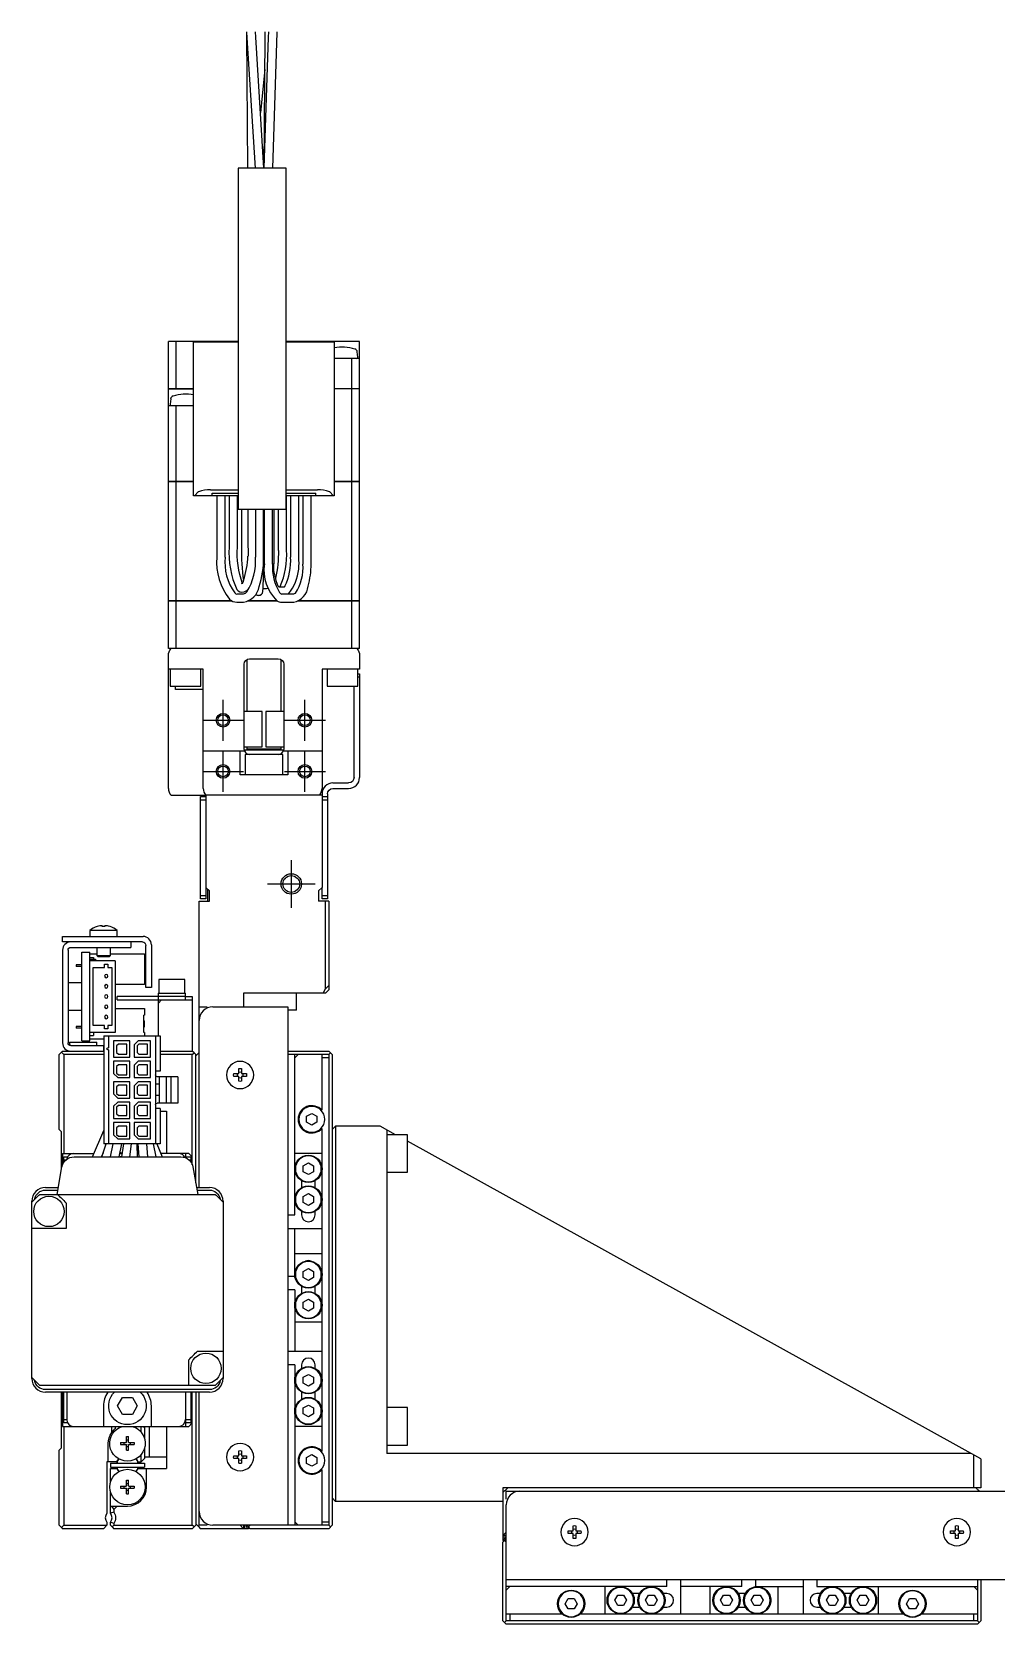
# Model space of a CAD drawing. Extents: x 0 to 1223, y -8 to 941.
# Drawn here: x 0 to 141.3, y 344.5 to 577.9 of the extents above; entities that cross this region are included whole.
import ezdxf

# ---------------------------------------------------------------- set-up
doc = ezdxf.new("R2010")
doc.units = 0
doc.header["$LTSCALE"] = 0.5
doc.linetypes.add('CENTER', pattern=[50.8, 31.75, -6.35, 6.35, -6.35])
for name, color, linetype in [('MSM_CENTER', 1, 'CENTER'), ('MSM_CONTINUOUS', 7, 'CONTINUOUS'), ('MSM_NARROW', 5, 'CONTINUOUS')]:
    doc.layers.add(name, color=color, linetype=linetype)

msp = doc.modelspace()

# ---------------------------------------------------------------- linework, layer by layer
at = {"layer": 'MSM_CENTER'}
for p, q in [((28, 474.03), (28, 480.03)), ((40, 474.03), (40, 480.03)), ((25, 477.03), (31, 477.03)), ((37, 477.03), (43, 477.03)), ((28, 466.53), (28, 472.53)), ((40, 466.53), (40, 472.53)), ((25, 469.53), (31, 469.53)), ((37, 469.53), (43, 469.53)), ((38, 456.53), (38, 449.53)), ((34.5, 453.03), (41.5, 453.03))]:
    msp.add_line(p, q, dxfattribs=at)
at = {"layer": 'MSM_CONTINUOUS'}
for p, q in [((31.45, 577.93), (31.45, 577.33)), ((31.45, 577.93), (31.45, 577.6)), ((31.45, 577.6), (31.6, 557.93)), ((31.46, 577.93), (31.5, 577.07)), ((31.5, 577.07), (32.7, 557.93)), ((32.8, 577.15), (32.76, 577.93)), ((34, 557.95), (32.8, 577.15)), ((34.14, 577.27), (34, 557.95)), ((34.62, 577.14), (34, 557.93)), ((34.15, 577.93), (34.14, 577.27)), ((34.64, 577.93), (34.62, 577.14)), ((35.3, 557.93), (35.94, 577.82)), ((35.92, 577.1), (35.94, 577.93)), ((35.94, 577.82), (35.95, 577.93)), ((34.11, 572.41), (33.49, 566.09)), ((37.23, 557.93), (30.23, 557.93)), ((30.23, 557.93), (30.23, 507.93)), ((37.23, 507.93), (37.23, 557.93)), ((20, 525.64), (20, 532.53)), ((30.23, 532.53), (20, 532.53)), ((21.15, 525.64), (21.15, 532.53)), ((23.7, 509.93), (23.7, 532.43)), ((30.23, 532.43), (23.7, 532.43)), ((48, 532.53), (37.23, 532.53)), ((44.3, 532.43), (37.23, 532.43)), ((44.25, 532.43), (44.25, 532.53)), ((44.3, 532.43), (44.3, 509.93)), ((48, 525.64), (48, 532.53)), ((48, 530.03), (44.3, 530.03)), ((46.85, 525.64), (46.85, 530.03)), ((47.73, 530.24), (47.66, 531.01)), ((20, 525.64), (23.7, 525.64)), ((20, 512.03), (20, 525.63)), ((20, 525.63), (23.7, 525.63)), ((20.01, 525.63), (20.01, 525.64)), ((21.15, 525.63), (21.15, 525.64)), ((44.3, 525.64), (48, 525.64)), ((48, 525.63), (44.3, 525.63)), ((46.84, 525.63), (46.84, 525.64)), ((46.85, 512.03), (46.85, 525.63)), ((47.99, 525.63), (47.99, 525.64)), ((48, 512.03), (48, 525.63)), ((23.7, 523.13), (20, 523.13)), ((20.34, 524.12), (20.27, 523.35)), ((21.15, 512.03), (21.15, 523.13)), ((20, 512.03), (23.7, 512.03)), ((20, 494.53), (20, 512.02)), ((23.7, 512.02), (20, 512.02)), ((20.01, 512.03), (20.01, 512.02)), ((21.15, 512.03), (21.15, 512.02)), ((21.15, 494.53), (21.15, 512.02)), ((44.3, 512.03), (48, 512.03)), ((48, 512.02), (44.3, 512.02)), ((46.84, 512.03), (46.84, 512.02)), ((46.85, 494.53), (46.85, 512.02)), ((47.99, 512.03), (47.99, 512.02)), ((48, 494.53), (48, 512.02)), ((30.23, 509.93), (23.7, 509.93)), ((23.81, 509.93), (24.41, 510.54)), ((26.18, 510.8), (30.23, 510.8)), ((26.4, 510.32), (30.23, 510.32)), ((26.4, 509.93), (26.4, 510.32)), ((27.1, 509.93), (27.1, 500.93)), ((28.3, 500.93), (28.3, 509.93)), ((28.9, 509.93), (28.9, 502.42)), ((30.1, 502.42), (30.1, 509.93)), ((37.23, 510.8), (41.82, 510.8)), ((37.23, 510.32), (41.6, 510.32)), ((44.3, 509.93), (37.23, 509.93)), ((37.3, 501.93), (37.3, 509.93)), ((37.9, 509.93), (37.9, 500.93)), ((39.1, 500.93), (39.1, 509.93)), ((39.7, 509.93), (39.7, 499.93)), ((40.9, 499.93), (40.9, 509.93)), ((41.6, 509.93), (41.6, 510.32)), ((43.59, 510.54), (44.19, 509.93)), ((37.23, 507.93), (30.23, 507.93)), ((30.7, 507.93), (30.7, 502.39)), ((31.65, 507.93), (31.65, 502.49)), ((32.75, 507.93), (32.75, 500.93)), ((33.95, 500.93), (33.95, 507.93)), ((34.05, 507.93), (34.05, 499.93)), ((35.25, 499.93), (35.25, 507.93)), ((35.5, 500.93), (35.5, 507.93)), ((36.1, 507.93), (36.1, 501.93)), ((31.65, 502.51), (31.65, 502.47)), ((35.43, 498.88), (35.5, 500.93)), ((31.02, 495.53), (30.05, 495.53)), ((30.83, 497.05), (30.67, 497)), ((31.04, 495.86), (31.08, 495.87)), ((31.08, 495.87), (31.28, 495.94)), ((32.83, 495.49), (33.01, 495.37)), ((33.01, 495.37), (33.21, 495.33)), ((33.87, 496.34), (33.92, 496.33)), ((33.92, 496.33), (34.33, 496.33)), ((34.33, 496.33), (34.36, 496.33)), ((34.36, 496.33), (34.59, 496.39)), ((36.94, 496.53), (36.21, 496.53)), ((38.35, 495.53), (36.6, 495.53)), ((20, 494.53), (29.27, 494.53)), ((20, 487.53), (20, 494.52)), ((29.29, 494.52), (20, 494.52)), ((20.01, 494.53), (20.01, 494.52)), ((21.15, 494.53), (21.15, 494.52)), ((21.15, 487.53), (21.15, 494.52)), ((30.05, 494.33), (31, 494.33)), ((35.9, 494.52), (31.65, 494.52)), ((31.68, 494.53), (35.88, 494.53)), ((36.6, 494.33), (38.35, 494.33)), ((48, 494.52), (38.95, 494.52)), ((38.97, 494.53), (48, 494.53)), ((46.84, 494.53), (46.84, 494.52)), ((46.85, 487.53), (46.85, 494.52)), ((47.99, 494.53), (47.99, 494.52)), ((48, 487.53), (48, 494.52)), ((48, 487.53), (20, 487.53)), ((20, 467.03), (20, 486.53)), ((31.5, 485.93), (31.5, 478.33)), ((31.9, 486.03), (36.1, 486.03)), ((36.5, 478.33), (36.5, 485.93)), ((48, 486.53), (48, 484.53)), ((25.1, 484.53), (20, 484.53)), ((20.25, 484.53), (20.25, 482.03)), ((24.75, 482.03), (24.75, 484.53)), ((25.1, 467.03), (25.1, 484.53)), ((31.1, 472.83), (31.1, 485.23)), ((36.9, 485.23), (36.9, 472.83)), ((42.5, 484.53), (42.5, 467.03)), ((48, 484.53), (42.5, 484.53)), ((43.25, 484.53), (43.25, 482.03)), ((47.75, 482.03), (47.75, 484.53)), ((47.75, 483.83), (48, 483.83)), ((48, 483.33), (47.75, 483.33)), ((48, 483.83), (48, 468.63)), ((20.25, 482.03), (24.75, 482.03)), ((21.05, 481.53), (21.05, 482.03)), ((25.1, 481.53), (21.05, 481.53)), ((43.25, 482.03), (47.75, 482.03)), ((47.2, 468.63), (47.2, 482.03)), ((33.75, 478.33), (31.1, 478.33)), ((33.75, 473.13), (33.75, 478.33)), ((36.9, 478.33), (34.25, 478.33)), ((34.25, 478.33), (34.25, 473.13)), ((25.1, 472.53), (31.13, 472.53)), ((30.5, 469.03), (30.5, 472.53)), ((31.1, 473.13), (33.75, 473.13)), ((36.88, 472.63), (31.12, 472.63)), ((31.13, 472.53), (31.13, 472.62)), ((31.16, 472.53), (31.13, 472.62)), ((36.75, 472.03), (31.25, 472.03)), ((31.25, 472.03), (31.25, 469.03)), ((31.5, 473.13), (31.5, 472.83)), ((31.5, 472.83), (36.5, 472.83)), ((31.5, 472.83), (31.7, 472.63)), ((34.25, 473.13), (36.9, 473.13)), ((36.3, 472.63), (36.5, 472.83)), ((36.5, 472.83), (36.5, 473.13)), ((36.75, 469.03), (36.75, 472.03)), ((36.87, 472.62), (36.85, 472.55)), ((36.87, 472.53), (36.87, 472.62)), ((36.87, 472.53), (42.5, 472.53)), ((37.5, 472.53), (37.5, 469.03)), ((37.5, 469.03), (30.5, 469.03)), ((44.1, 467.83), (46.4, 467.83)), ((44.1, 467.03), (46.4, 467.03)), ((20.38, 466.03), (25.48, 466.03)), ((24.7, 450.83), (24.7, 465.83)), ((24.7, 465.83), (25.5, 465.83)), ((25.5, 465.33), (24.7, 465.33)), ((25.5, 466.03), (25.5, 450.83)), ((42.5, 466.03), (25.5, 466.03)), ((42.5, 466.23), (42.5, 452.53)), ((42.5, 465.83), (43.3, 465.83)), ((43.3, 465.33), (42.5, 465.33)), ((43.3, 466.23), (43.3, 450.83)), ((24.5, 408.53), (24.5, 450.53)), ((24.5, 450.53), (26, 450.53)), ((24.7, 451.33), (25.5, 451.33)), ((25.5, 450.83), (24.7, 450.83)), ((25.5, 452.53), (26, 452.03)), ((25.75, 452.28), (25.75, 450.53)), ((26, 450.53), (26, 452.03)), ((42, 452.03), (42.5, 452.53)), ((42, 452.03), (42, 450.53)), ((43.5, 450.53), (42, 450.53)), ((42.5, 450.83), (42.5, 452.53)), ((42.5, 451.33), (43.3, 451.33)), ((43.3, 450.83), (42.5, 450.83)), ((43, 437.65), (43, 450.53)), ((43.5, 450.53), (43.5, 437.53)), ((12.5, 446.23), (8.5, 446.23)), ((8.5, 446.23), (8.5, 445.33)), ((9.57, 446.79), (9.55, 446.79)), ((10.3, 446.79), (10.3, 446.92)), ((10.7, 446.79), (10.3, 446.79)), ((10.7, 446.92), (10.7, 446.79)), ((11.45, 446.79), (11.43, 446.79)), ((12.5, 445.33), (12.5, 446.23)), ((4.5, 444.53), (4.5, 445.33)), ((4.5, 445.33), (16.3, 445.33)), ((16.2, 444.53), (4.5, 444.53)), ((5.7, 443.73), (14.5, 443.73)), ((9.5, 443.73), (9.5, 442.53)), ((11.5, 442.53), (11.5, 443.73)), ((14.5, 444.53), (14.5, 443.73)), ((16.7, 437.83), (16.7, 444.03)), ((17.5, 444.13), (17.5, 437.83)), ((4.5, 443.33), (4.5, 429.73)), ((5.3, 443.33), (5.3, 429.73)), ((6.5, 441.16), (6.5, 440.91)), ((7.3, 441.16), (6.5, 441.16)), ((7.3, 443.03), (8.5, 443.03)), ((7.3, 430.03), (7.3, 443.03)), ((8.5, 430.03), (8.5, 443.03)), ((8.5, 442.78), (9.5, 442.78)), ((8.5, 442.24), (9.05, 442.24)), ((8.5, 442.01), (9.3, 442.01)), ((12.2, 441.78), (8.5, 441.78)), ((9.05, 442.24), (9.05, 442.01)), ((9.3, 442.01), (9.3, 441.78)), ((9.5, 442.53), (11.5, 442.53)), ((9.5, 442.53), (9.7, 442.33)), ((11.3, 442.33), (9.7, 442.33)), ((10.65, 441.28), (11.15, 441.28)), ((10.65, 440.78), (10.65, 441.28)), ((11.15, 441.28), (11.15, 440.78)), ((11.3, 442.33), (11.5, 442.53)), ((11.5, 442.78), (16.5, 442.78)), ((12.2, 441.78), (12.2, 431.28)), ((16.5, 442.78), (16.5, 438.28)), ((7.3, 440.91), (6.5, 440.91)), ((9, 440.78), (10.65, 440.78)), ((9, 432.28), (9, 440.78)), ((11.15, 440.78), (11.7, 440.78)), ((11.7, 440.78), (11.7, 432.28)), ((22.4, 439.03), (18.6, 439.03)), ((18.6, 439.03), (18.6, 437.03)), ((22.4, 437.03), (22.4, 439.03)), ((7.3, 438.53), (5.3, 438.53)), ((16.5, 438.28), (12.2, 438.28)), ((12.5, 436.03), (12.5, 436.53)), ((22.5, 436.53), (12.5, 436.53)), ((17.5, 437.83), (16.7, 437.83)), ((18.5, 437.03), (18.5, 430.78)), ((18.5, 437.03), (22.5, 437.03)), ((22.5, 436.03), (22.5, 437.03)), ((22.5, 436.53), (23.5, 436.53)), ((23.5, 436.53), (23.5, 428.53)), ((43, 437.03), (31, 437.03)), ((31, 437.03), (31, 435.03)), ((38.75, 434.53), (38.75, 437.03)), ((42.69, 437.03), (43, 437.65)), ((43, 437.65), (43.5, 438.15)), ((43.5, 437.53), (43, 437.03)), ((5.3, 434.53), (7.3, 434.53)), ((12.2, 434.78), (16.5, 434.78)), ((12.5, 436.03), (23.5, 436.03)), ((16.5, 434.78), (16.5, 433.78)), ((18.5, 435.53), (19, 436.03)), ((24.5, 435.03), (25.7, 435.03)), ((26.5, 435.03), (37.5, 435.03)), ((37.5, 435.03), (37.5, 359.03)), ((38.75, 434.53), (37.5, 434.53)), ((6.5, 432.16), (6.5, 431.91)), ((7.3, 432.16), (6.5, 432.16)), ((7.3, 431.91), (6.5, 431.91)), ((10.65, 432.28), (9, 432.28)), ((10.65, 431.78), (10.65, 432.28)), ((11.15, 432.28), (11.15, 431.78)), ((11.7, 432.28), (11.15, 432.28)), ((16.5, 433.78), (16.4, 433.78)), ((16.4, 431.28), (16.4, 433.78)), ((16.4, 432.98), (16.5, 432.98)), ((16.4, 432.61), (16.5, 432.61)), ((16.4, 432.46), (16.5, 432.46)), ((16.4, 432.08), (16.5, 432.08)), ((16.5, 432.08), (16.5, 432.98)), ((5.5, 429.83), (9.5, 429.83)), ((5.5, 429.83), (5.5, 429.39)), ((7.3, 430.03), (8.5, 430.03)), ((12.2, 431.28), (8.5, 431.28)), ((8.5, 430.83), (9.05, 430.83)), ((10.53, 430.28), (8.5, 430.28)), ((9.05, 431.28), (9.05, 430.83)), ((9.5, 429.33), (9.5, 429.83)), ((10.53, 430.78), (10.53, 414.93)), ((10.53, 430.78), (18.81, 430.78)), ((11.15, 431.78), (10.65, 431.78)), ((11.24, 430.78), (11.24, 429)), ((11.97, 430.05), (11.97, 427.65)), ((14.37, 430.05), (11.97, 430.05)), ((12.67, 429.54), (12.42, 429.29)), ((13.92, 429.54), (12.67, 429.54)), ((13.92, 428.07), (13.92, 429.54)), ((14.37, 427.65), (14.37, 430.05)), ((15.57, 430.05), (14.97, 429.45)), ((15.67, 429.54), (15.42, 429.29)), ((17.37, 430.05), (15.57, 430.05)), ((16.92, 429.54), (15.67, 429.54)), ((16.5, 431.28), (16.4, 431.28)), ((16.5, 431.28), (16.5, 430.78)), ((16.92, 428.07), (16.92, 429.54)), ((17.37, 427.65), (17.37, 430.05)), ((18.1, 430.78), (18.1, 414.93)), ((18.81, 430.78), (18.81, 425.58)), ((4, 428.03), (4.35, 428.38)), ((4, 417.03), (4, 428.03)), ((4.5, 428.53), (4.35, 428.38)), ((4.35, 428.38), (4.7, 428.03)), ((4.5, 428.53), (10.5, 428.53)), ((4.7, 428.03), (4.7, 413.53)), ((10.53, 428.03), (4.7, 428.03)), ((5.7, 429.33), (10.5, 429.33)), ((10.5, 429.33), (10.5, 428.53)), ((10.53, 428.5), (10.5, 428.53)), ((11.14, 429), (11.24, 429)), ((11.24, 428.7), (11.14, 428.7)), ((11.24, 428.7), (11.24, 414.93)), ((11.97, 427.65), (14.37, 427.65)), ((12.42, 429.29), (12.42, 428.32)), ((12.42, 428.32), (12.67, 428.07)), ((12.67, 428.07), (13.92, 428.07)), ((14.97, 429.45), (14.97, 427.65)), ((14.97, 427.65), (17.37, 427.65)), ((15.42, 429.29), (15.42, 428.32)), ((15.42, 428.32), (15.67, 428.07)), ((15.67, 428.07), (16.92, 428.07)), ((18.81, 428.53), (23.5, 428.53)), ((23.5, 428.03), (18.81, 428.03)), ((23.75, 428.28), (23.5, 428.53)), ((23.5, 428.03), (23.75, 428.28)), ((23.5, 411.88), (23.5, 428.03)), ((23.75, 428.28), (24, 428.03)), ((24.35, 428.18), (24, 427.83)), ((24, 409.24), (24, 428.03)), ((24.5, 428.33), (24.35, 428.18)), ((24.35, 428.18), (24.5, 428.03)), ((37.5, 428.53), (43.5, 428.53)), ((43.5, 428.03), (37.5, 428.03)), ((38.5, 427.53), (39, 428.03)), ((38.5, 404.53), (38.5, 428.03)), ((42.5, 419.86), (42.5, 428.03)), ((43.5, 427.53), (42.5, 427.53)), ((44, 428.03), (43.5, 428.53)), ((43.5, 428.03), (43.75, 428.28)), ((43.5, 428.03), (43.5, 359.03)), ((44, 428.03), (44, 359.03)), ((11.97, 427.05), (11.97, 425.25)), ((14.37, 427.05), (11.97, 427.05)), ((11.97, 425.25), (12.57, 424.65)), ((12.67, 426.54), (12.42, 426.29)), ((12.42, 426.29), (12.42, 425.32)), ((12.42, 425.32), (12.67, 425.07)), ((13.92, 426.54), (12.67, 426.54)), ((12.67, 425.07), (13.92, 425.07)), ((13.92, 425.07), (13.92, 426.54)), ((14.37, 424.65), (14.37, 427.05)), ((15.57, 427.05), (14.97, 426.45)), ((14.97, 426.45), (14.97, 424.65)), ((15.67, 426.54), (15.42, 426.29)), ((15.42, 426.29), (15.42, 425.32)), ((15.42, 425.32), (15.67, 425.07)), ((17.37, 427.05), (15.57, 427.05)), ((16.92, 426.54), (15.67, 426.54)), ((15.67, 425.07), (16.92, 425.07)), ((16.92, 425.07), (16.92, 426.54)), ((17.37, 424.65), (17.37, 427.05)), ((18.81, 425.58), (18.1, 425.58)), ((29.57, 425.23), (30.3, 425.23)), ((30.3, 424.83), (29.57, 424.83)), ((30.3, 425.23), (30.3, 425.96)), ((30.3, 424.11), (30.3, 424.83)), ((30.7, 425.96), (30.7, 425.23)), ((30.7, 425.23), (31.43, 425.23)), ((30.7, 424.83), (30.7, 424.11)), ((31.43, 424.83), (30.7, 424.83)), ((11.97, 424.05), (11.97, 422.25)), ((14.37, 424.05), (11.97, 424.05)), ((12.67, 423.54), (12.42, 423.29)), ((12.42, 423.29), (12.42, 422.32)), ((12.57, 424.65), (14.37, 424.65)), ((13.92, 423.54), (12.67, 423.54)), ((13.92, 422.07), (13.92, 423.54)), ((14.37, 421.65), (14.37, 424.05)), ((14.97, 424.65), (17.37, 424.65)), ((15.57, 424.05), (14.97, 423.45)), ((14.97, 423.45), (14.97, 421.65)), ((15.67, 423.54), (15.42, 423.29)), ((15.42, 423.29), (15.42, 422.32)), ((17.37, 424.05), (15.57, 424.05)), ((16.92, 423.54), (15.67, 423.54)), ((16.92, 422.07), (16.92, 423.54)), ((17.37, 421.65), (17.37, 424.05)), ((18.66, 423.68), (18.1, 423.68)), ((21.38, 424.78), (18.35, 424.78)), ((18.66, 424.78), (18.66, 420.92)), ((19.66, 424.78), (19.66, 420.92)), ((20.36, 424.78), (20.36, 420.92)), ((21.38, 424.78), (21.38, 420.92)), ((11.97, 422.25), (12.57, 421.65)), ((11.97, 420.45), (12.57, 421.05)), ((11.97, 420.45), (11.97, 418.65)), ((12.42, 422.32), (12.67, 422.07)), ((12.67, 420.54), (12.42, 420.29)), ((12.42, 420.29), (12.42, 419.32)), ((12.57, 421.65), (14.37, 421.65)), ((14.37, 421.05), (12.57, 421.05)), ((12.67, 422.07), (13.92, 422.07)), ((13.92, 420.54), (12.67, 420.54)), ((13.92, 419.07), (13.92, 420.54)), ((14.37, 418.65), (14.37, 421.05)), ((14.97, 421.65), (17.37, 421.65)), ((15.57, 421.05), (14.97, 420.45)), ((14.97, 420.45), (14.97, 418.65)), ((15.42, 422.32), (15.67, 422.07)), ((15.67, 420.54), (15.42, 420.29)), ((15.42, 420.29), (15.42, 419.32)), ((17.37, 421.05), (15.57, 421.05)), ((15.67, 422.07), (16.92, 422.07)), ((16.92, 420.54), (15.67, 420.54)), ((16.92, 419.07), (16.92, 420.54)), ((17.37, 418.65), (17.37, 421.05)), ((18.66, 422.03), (18.1, 422.03)), ((18.81, 420.12), (18.1, 420.12)), ((21.38, 420.92), (18.35, 420.92)), ((18.81, 420.12), (18.81, 414.93)), ((11.97, 418.65), (14.37, 418.65)), ((11.97, 418.05), (11.97, 416.25)), ((14.37, 418.05), (11.97, 418.05)), ((12.42, 419.32), (12.67, 419.07)), ((12.67, 419.07), (13.92, 419.07)), ((14.37, 415.65), (14.37, 418.05)), ((14.97, 418.65), (17.37, 418.65)), ((17.37, 418.05), (14.97, 418.05)), ((14.97, 418.05), (14.97, 416.25)), ((15.42, 419.32), (15.67, 419.07)), ((15.67, 419.07), (16.92, 419.07)), ((17.37, 415.65), (17.37, 418.05)), ((18.81, 419.73), (19.7, 419.73)), ((19.7, 419.73), (19.7, 413.53)), ((40.25, 418.97), (41, 419.4)), ((40.25, 418.1), (40.25, 418.97)), ((41, 417.67), (40.25, 418.1)), ((41, 419.4), (41.75, 418.97)), ((41.75, 418.1), (41, 417.67)), ((41.75, 418.97), (41.75, 418.1)), ((4.35, 416.68), (4, 417.03)), ((4.35, 411.22), (4.35, 416.68)), ((8.9, 413.03), (10.53, 416.88)), ((11.97, 416.25), (12.57, 415.65)), ((12.67, 417.54), (12.42, 417.29)), ((12.42, 417.29), (12.42, 416.32)), ((12.42, 416.32), (12.67, 416.07)), ((12.57, 415.65), (14.37, 415.65)), ((13.92, 417.54), (12.67, 417.54)), ((12.67, 416.07), (13.92, 416.07)), ((13.92, 416.07), (13.92, 417.54)), ((15.57, 415.65), (14.97, 416.25)), ((15.67, 417.54), (15.42, 417.29)), ((15.42, 417.29), (15.42, 416.32)), ((15.42, 416.32), (15.67, 416.07)), ((15.57, 415.65), (17.37, 415.65)), ((16.92, 417.54), (15.67, 417.54)), ((15.67, 416.07), (16.92, 416.07)), ((16.92, 416.07), (16.92, 417.54)), ((42.5, 369.86), (42.5, 417.21)), ((44, 417.03), (44.5, 417.53)), ((44.5, 417.53), (44.5, 362.53)), ((51, 417.53), (44.5, 417.53)), ((53.26, 416.28), (51, 417.53)), ((52, 416.98), (52, 369.53)), ((55, 416.28), (52, 416.28)), ((55, 410.78), (55, 416.28)), ((4.5, 413.53), (4.5, 411.88)), ((4.5, 413.53), (9.11, 413.53)), ((5.5, 413.53), (5.5, 413.33)), ((10.21, 413.05), (10.47, 413.67)), ((10.27, 413.03), (10.88, 414.93)), ((10.43, 413.53), (10.41, 413.53)), ((18.81, 414.93), (10.53, 414.93)), ((11.52, 413.03), (11.89, 414.93)), ((13.11, 414.93), (12.74, 413.03)), ((12.84, 413.53), (13.2, 413.53)), ((13.4, 414.93), (13.12, 413.03)), ((14.34, 413.03), (14.61, 414.93)), ((15.37, 414.93), (15.41, 413.03)), ((15.4, 413.53), (15.69, 413.53)), ((15.73, 413.03), (15.57, 414.93)), ((16.78, 414.93), (16.94, 413.03)), ((17.75, 414.93), (18.17, 413.03)), ((18.3, 414.93), (19.1, 413.03)), ((23, 413.53), (18.89, 413.53)), ((22.5, 413.53), (22.5, 412.9)), ((23.5, 413.03), (23, 413.53)), ((42.5, 413.53), (38.5, 413.53)), ((139, 368.75), (55, 415.32)), ((3.7, 407.53), (4.41, 411.55)), ((4.7, 412.26), (4.7, 413.03)), ((4.7, 413.03), (5.23, 413.03)), ((4.94, 412.53), (4.7, 412.53)), ((6.18, 413.03), (21.82, 413.03)), ((22.5, 413.03), (23.3, 413.03)), ((23.3, 412.53), (23.06, 412.53)), ((23.3, 413.03), (23.3, 412.26)), ((23.59, 411.55), (24.3, 407.53)), ((39.75, 411.72), (40.5, 412.15)), ((39.75, 410.85), (39.75, 411.72)), ((40.5, 410.42), (39.75, 410.85)), ((40.5, 412.15), (41.25, 411.72)), ((41.25, 410.85), (40.5, 410.42)), ((41.25, 411.72), (41.25, 410.85)), ((2, 408.53), (3.88, 408.53)), ((24.12, 408.53), (26, 408.53)), ((39.5, 409.55), (39.5, 408.52)), ((41.5, 408.52), (41.5, 409.55)), ((52, 410.78), (55, 410.78)), ((0, 380.53), (0, 406.53)), ((1.15, 407.53), (26.85, 407.53)), ((2, 408.15), (3.81, 408.15)), ((5, 406.28), (5, 402.53)), ((24.19, 408.15), (26, 408.15)), ((28, 406.53), (28, 380.53)), ((39.75, 407.22), (40.5, 407.65)), ((39.75, 406.35), (39.75, 407.22)), ((40.5, 405.92), (39.75, 406.35)), ((40.5, 407.65), (41.25, 407.22)), ((41.25, 406.35), (40.5, 405.92)), ((41.25, 407.22), (41.25, 406.35)), ((37.5, 404.53), (38.5, 404.53)), ((39.5, 405.05), (39.5, 404.53)), ((41.5, 404.53), (41.5, 405.05)), ((5, 402.53), (0, 402.53)), ((37.5, 402.53), (42.5, 402.53)), ((38.5, 395.53), (38.5, 402.53)), ((42.5, 398.83), (38.5, 398.83)), ((37.5, 395.53), (38.5, 395.53)), ((39.75, 396.22), (40.5, 396.65)), ((39.75, 395.35), (39.75, 396.22)), ((40.5, 394.92), (39.75, 395.35)), ((40.5, 396.65), (41.25, 396.22)), ((41.25, 395.35), (40.5, 394.92)), ((41.25, 396.22), (41.25, 395.35)), ((38.5, 393.53), (37.5, 393.53)), ((38.5, 393.53), (38.5, 384.53)), ((39.5, 394.05), (39.5, 393.02)), ((39.75, 391.72), (40.5, 392.15)), ((40.5, 392.15), (41.25, 391.72)), ((41.5, 393.02), (41.5, 394.05)), ((39.75, 390.85), (39.75, 391.72)), ((40.5, 390.42), (39.75, 390.85)), ((41.25, 390.85), (40.5, 390.42)), ((41.25, 391.72), (41.25, 390.85)), ((38.5, 388.83), (42.5, 388.83)), ((23, 379.53), (23, 383.28)), ((24.25, 384.53), (28, 384.53)), ((37.5, 384.53), (42.5, 384.53)), ((38.5, 382.53), (37.5, 382.53)), ((38.5, 382.53), (38.5, 359.03)), ((39.5, 382.53), (39.5, 382.02)), ((39.75, 380.72), (40.5, 381.15)), ((39.75, 379.85), (39.75, 380.72)), ((40.5, 381.15), (41.25, 380.72)), ((41.25, 380.72), (41.25, 379.85)), ((41.5, 382.02), (41.5, 382.53)), ((26.85, 379.53), (1.15, 379.53)), ((26, 378.92), (2, 378.92)), ((26, 378.53), (2, 378.53)), ((4.35, 370.38), (4.35, 378.53)), ((4.5, 378.53), (4.5, 373.53)), ((4.7, 374.03), (4.7, 378.53)), ((5.1, 378.53), (5.1, 374.53)), ((22.5, 378.53), (22.5, 374.53)), ((23.3, 378.53), (23.3, 374.03)), ((23.5, 359.03), (23.5, 378.53)), ((24, 378.53), (24, 359.03)), ((24.5, 359.03), (24.5, 378.53)), ((39.5, 378.55), (39.5, 377.52)), ((40.5, 379.42), (39.75, 379.85)), ((41.25, 379.85), (40.5, 379.42)), ((41.5, 377.52), (41.5, 378.55)), ((10.5, 376.53), (10.5, 373.53)), ((12.56, 376.53), (13.28, 377.78)), ((13.28, 375.28), (12.56, 376.53)), ((13.28, 377.78), (14.72, 377.78)), ((14.72, 377.78), (15.44, 376.53)), ((15.44, 376.53), (14.72, 375.28)), ((17.5, 373.53), (17.5, 376.53)), ((39.75, 376.22), (40.5, 376.65)), ((39.75, 375.35), (39.75, 376.22)), ((40.5, 376.65), (41.25, 376.22)), ((41.25, 376.22), (41.25, 375.35)), ((55, 376.28), (52, 376.28)), ((55, 370.78), (55, 376.28)), ((4.5, 373.53), (23, 373.53)), ((4.7, 374.53), (5.1, 374.53)), ((5.23, 374.03), (4.7, 374.03)), ((4.7, 373.53), (4.7, 359.03)), ((5.5, 373.73), (5.5, 373.53)), ((11.7, 372.63), (11.7, 373.53)), ((12.2, 373.53), (12.2, 373.18)), ((14.72, 375.28), (13.28, 375.28)), ((16, 372.7), (16, 373.53)), ((16.5, 373.33), (16.3, 373.53)), ((16.5, 373.53), (16.5, 371.75)), ((17.2, 373.53), (17.2, 369.08)), ((19.7, 373.53), (19.7, 367.33)), ((22.5, 374.53), (23.3, 374.53)), ((22.5, 374.53), (22.5, 373.53)), ((23.3, 374.03), (22.5, 374.03)), ((23, 373.53), (23.5, 374.03)), ((42.5, 373.53), (38.5, 373.53)), ((40.5, 374.92), (39.75, 375.35)), ((41.25, 375.35), (40.5, 374.92)), ((13, 371.18), (13.8, 371.18)), ((13, 371.18), (13, 370.89)), ((13.53, 370.89), (13.53, 371.18)), ((13.86, 372.03), (14.15, 372.03)), ((13.86, 371.24), (13.86, 372.03)), ((14.15, 371.5), (13.86, 371.5)), ((14.15, 371.24), (14.15, 372.03)), ((14.21, 371.18), (15, 371.18)), ((14.47, 370.89), (14.47, 371.18)), ((15, 371.18), (15, 370.89)), ((4, 370.03), (4.35, 370.38)), ((4, 359.03), (4, 370.03)), ((11.2, 368.33), (11.2, 371.03)), ((13, 370.89), (13.8, 370.89)), ((13.86, 370.03), (13.86, 370.83)), ((13.86, 370.56), (14.15, 370.56)), ((13.86, 370.03), (14.15, 370.03)), ((14.15, 370.03), (14.15, 370.83)), ((14.21, 370.89), (15, 370.89)), ((16, 368.33), (16, 369.37)), ((16, 368.33), (16.5, 368.83)), ((16.5, 370.32), (16.5, 368.83)), ((16.5, 369.08), (19.7, 369.08)), ((29.57, 369.23), (30.3, 369.23)), ((30.3, 368.83), (29.57, 368.83)), ((30.3, 369.23), (30.3, 369.96)), ((30.3, 368.11), (30.3, 368.83)), ((30.7, 369.96), (30.7, 369.23)), ((30.7, 369.23), (31.43, 369.23)), ((31.43, 368.83), (30.7, 368.83)), ((30.7, 368.83), (30.7, 368.11)), ((40.25, 368.97), (41, 369.4)), ((40.25, 368.1), (40.25, 368.97)), ((41, 369.4), (41.75, 368.97)), ((41.75, 368.97), (41.75, 368.1)), ((52, 370.78), (55, 370.78)), ((137.59, 369.53), (52, 369.53)), ((138, 364.53), (138, 369.31)), ((12.45, 368.33), (11, 368.33)), ((11, 368.33), (11, 360.8)), ((11.5, 368.13), (11.5, 367.53)), ((11.5, 368.13), (16.5, 368.13)), ((11.5, 367.53), (16.5, 367.53)), ((11.5, 367.33), (12.45, 367.33)), ((11.5, 365.35), (11.5, 367.33)), ((12.45, 368.33), (12.58, 368.56)), ((12.45, 367.33), (12.6, 367.07)), ((15.4, 367.07), (15.55, 367.33)), ((15.55, 368.33), (15.42, 368.56)), ((15.55, 368.33), (16, 368.33)), ((15.55, 367.33), (19.7, 367.33)), ((16.5, 368.13), (16.5, 367.53)), ((16.8, 364.63), (16.8, 367.33)), ((41, 367.67), (40.25, 368.1)), ((41.75, 368.1), (41, 367.67)), ((42.5, 359.03), (42.5, 367.21)), ((139, 368.75), (139, 364.53)), ((13, 364.78), (13.8, 364.78)), ((13, 364.78), (13, 364.49)), ((13, 364.49), (13.8, 364.49)), ((13.53, 364.49), (13.53, 364.78)), ((13.86, 365.63), (14.15, 365.63)), ((13.86, 364.84), (13.86, 365.63)), ((14.15, 365.1), (13.86, 365.1)), ((13.86, 363.63), (13.86, 364.43)), ((13.86, 364.16), (14.15, 364.16)), ((14.15, 364.84), (14.15, 365.63)), ((14.15, 363.63), (14.15, 364.43)), ((14.21, 364.78), (15, 364.78)), ((14.21, 364.49), (15, 364.49)), ((14.47, 364.49), (14.47, 364.78)), ((15, 364.78), (15, 364.49)), ((69.7, 364.53), (69, 363.83)), ((69, 364.53), (69, 356.83)), ((139, 364.53), (69, 364.53)), ((69.5, 364.03), (69.35, 364.18)), ((138.8, 364.03), (138.3, 364.53)), ((138.65, 364.18), (138.5, 364.03)), ((11.5, 360.8), (11.5, 363.92)), ((11.5, 361.83), (14, 361.83)), ((11.65, 361.83), (12, 361.33)), ((12, 361.33), (12.5, 361.83)), ((13.86, 363.63), (14.15, 363.63)), ((44.5, 362.53), (44, 363.03)), ((69, 362.53), (44.5, 362.53)), ((69.5, 362.83), (69.5, 364.03)), ((69.5, 364.03), (161, 364.03)), ((69.5, 345.03), (69.5, 362.03)), ((11, 359.47), (11, 359.03)), ((12, 360.96), (11.5, 360.8)), ((12, 359.3), (11.5, 359.47)), ((11.5, 359.03), (11.5, 359.47)), ((12, 361.33), (12, 360.96)), ((39, 359.03), (38.5, 359.53)), ((42.5, 359.53), (43.5, 359.53)), ((4.35, 358.68), (4, 359.03)), ((4.7, 359.03), (4.35, 358.68)), ((4.35, 358.68), (4.5, 358.53)), ((10.5, 358.53), (4.5, 358.53)), ((4.7, 359.03), (11, 359.03)), ((10.5, 358.53), (11, 359.03)), ((11.75, 358.78), (11.5, 359.03)), ((12, 359.03), (11.75, 358.78)), ((11.75, 358.78), (12, 358.53)), ((12, 359.3), (12, 359.03)), ((12, 359.03), (23.5, 359.03)), ((23.5, 358.53), (12, 358.53)), ((23.75, 358.78), (23.5, 359.03)), ((23.5, 358.53), (24, 359.03)), ((24, 359.23), (24.35, 358.88)), ((24.5, 359.03), (24.35, 358.88)), ((24.35, 358.88), (24.7, 358.53)), ((25.7, 359.03), (24.5, 359.03)), ((31.7, 358.53), (24.7, 358.53)), ((43.5, 359.03), (26.5, 359.03)), ((31, 358.53), (30.5, 359.03)), ((31, 359.03), (31, 358.53)), ((31.2, 358.53), (31.2, 359.03)), ((31.4, 359.03), (31.4, 358.93)), ((31.5, 359.03), (32, 358.53)), ((31.8, 358.63), (31.7, 358.53)), ((31.9, 358.63), (31.7, 358.63)), ((32, 359.03), (31.75, 358.78)), ((43.5, 358.53), (32, 358.53)), ((43.5, 358.53), (44, 359.03)), ((43.75, 358.78), (43.5, 359.03)), ((69, 357.53), (69.5, 358.03)), ((69.5, 357.53), (69, 357.53)), ((69, 357.33), (69.5, 357.33)), ((69.5, 357.13), (69.4, 357.13)), ((78.57, 358.23), (79.3, 358.23)), ((79.3, 357.83), (78.57, 357.83)), ((79.3, 358.23), (79.3, 358.96)), ((79.3, 357.11), (79.3, 357.83)), ((79.7, 358.96), (79.7, 358.23)), ((79.7, 358.23), (80.43, 358.23)), ((79.7, 357.83), (79.7, 357.11)), ((80.43, 357.83), (79.7, 357.83)), ((134.57, 358.23), (135.3, 358.23)), ((135.3, 357.83), (134.57, 357.83)), ((135.3, 358.23), (135.3, 358.96)), ((135.3, 357.11), (135.3, 357.83)), ((135.7, 358.96), (135.7, 358.23)), ((135.7, 358.23), (136.43, 358.23)), ((136.43, 357.83), (135.7, 357.83)), ((135.7, 357.83), (135.7, 357.11)), ((69.5, 357.03), (69, 356.53)), ((69.1, 356.73), (69, 356.83)), ((69, 345.03), (69, 356.53)), ((69.1, 356.63), (69.1, 356.83)), ((69.5, 356.53), (69.25, 356.78)), ((145.5, 351.03), (69.5, 351.03)), ((93, 350.03), (93, 351.03)), ((95, 351.03), (95, 346.03)), ((104, 350.03), (104, 351.03)), ((106, 351.03), (106, 350.03)), ((113, 351.03), (113, 346.03)), ((115, 351.03), (115, 350.03)), ((138.5, 351.03), (138.5, 345.03)), ((139, 351.03), (139, 345.03)), ((69.5, 349.53), (70, 350.03)), ((93, 350.03), (69.5, 350.03)), ((78.13, 347.53), (78.57, 348.28)), ((78.57, 348.28), (79.43, 348.28)), ((79.43, 348.28), (79.87, 347.53)), ((84, 346.03), (84, 350.03)), ((85.38, 348.03), (85.82, 348.78)), ((85.82, 347.28), (85.38, 348.03)), ((85.82, 348.78), (86.68, 348.78)), ((86.68, 348.78), (87.12, 348.03)), ((87.12, 348.03), (86.68, 347.28)), ((89.02, 349.03), (87.98, 349.03)), ((89.88, 348.03), (90.32, 348.78)), ((90.32, 347.28), (89.88, 348.03)), ((90.32, 348.78), (91.18, 348.78)), ((91.18, 348.78), (91.62, 348.03)), ((91.62, 348.03), (91.18, 347.28)), ((93, 349.03), (92.48, 349.03)), ((104, 350.03), (95, 350.03)), ((99.3, 350.03), (99.3, 346.03)), ((100.88, 348.03), (101.32, 348.78)), ((101.32, 347.28), (100.88, 348.03)), ((101.32, 348.78), (102.18, 348.78)), ((102.18, 348.78), (102.62, 348.03)), ((102.62, 348.03), (102.18, 347.28)), ((104.52, 349.03), (103.48, 349.03)), ((105.38, 348.03), (105.82, 348.78)), ((105.82, 347.28), (105.38, 348.03)), ((105.82, 348.78), (106.68, 348.78)), ((106, 350.03), (113, 350.03)), ((106.68, 348.78), (107.12, 348.03)), ((107.12, 348.03), (106.68, 347.28)), ((109.3, 346.03), (109.3, 350.03)), ((115, 350.03), (138.5, 350.03)), ((115.52, 349.03), (115, 349.03)), ((116.38, 348.03), (116.82, 348.78)), ((116.82, 347.28), (116.38, 348.03)), ((116.82, 348.78), (117.68, 348.78)), ((117.68, 348.78), (118.12, 348.03)), ((118.12, 348.03), (117.68, 347.28)), ((120.02, 349.03), (118.98, 349.03)), ((120.88, 348.03), (121.32, 348.78)), ((121.32, 347.28), (120.88, 348.03)), ((121.32, 348.78), (122.18, 348.78)), ((122.18, 348.78), (122.62, 348.03)), ((122.62, 348.03), (122.18, 347.28)), ((124, 346.03), (124, 350.03)), ((128.13, 347.53), (128.57, 348.28)), ((128.57, 348.28), (129.43, 348.28)), ((129.43, 348.28), (129.87, 347.53)), ((138, 350.03), (138.5, 349.53)), ((69.5, 346.03), (77.68, 346.03)), ((70, 346.03), (70, 345.03)), ((78.57, 346.78), (78.13, 347.53)), ((79.43, 346.78), (78.57, 346.78)), ((79.87, 347.53), (79.43, 346.78)), ((80.32, 346.03), (127.68, 346.03)), ((86.68, 347.28), (85.82, 347.28)), ((87.98, 347.03), (89.02, 347.03)), ((91.18, 347.28), (90.32, 347.28)), ((92.48, 347.03), (93, 347.03)), ((102.18, 347.28), (101.32, 347.28)), ((103.48, 347.03), (104.52, 347.03)), ((106.68, 347.28), (105.82, 347.28)), ((115, 347.03), (115.52, 347.03)), ((117.68, 347.28), (116.82, 347.28)), ((118.98, 347.03), (120.02, 347.03)), ((122.18, 347.28), (121.32, 347.28)), ((128.57, 346.78), (128.13, 347.53)), ((129.43, 346.78), (128.57, 346.78)), ((129.87, 347.53), (129.43, 346.78)), ((130.32, 346.03), (138.5, 346.03)), ((138, 345.03), (138, 346.03)), ((69, 345.03), (69.5, 344.53)), ((69.25, 344.78), (69.5, 345.03)), ((138.5, 345.03), (69.5, 345.03)), ((138.5, 344.53), (69.5, 344.53)), ((138.5, 345.03), (138.75, 344.78)), ((138.5, 344.53), (139, 345.03))]:
    msp.add_line(p, q, dxfattribs=at)
for centre, radius in [((28, 477.03), 0.783), ((40, 477.03), 0.783), ((28, 469.53), 0.783), ((40, 469.53), 0.783), ((38, 453.03), 1.23), ((40.5, 411.28), 2), ((40.5, 406.78), 2), ((2.5, 405.03), 2.23), ((40.5, 395.78), 2), ((40.5, 391.28), 2), ((25.5, 382.03), 2.23), ((40.5, 380.28), 2), ((40.5, 375.78), 2), ((14, 364.63), 2.6), ((79, 347.53), 2), ((86.25, 348.03), 2), ((90.75, 348.03), 2), ((101.75, 348.03), 2), ((106.25, 348.03), 2), ((117.25, 348.03), 2), ((121.75, 348.03), 2), ((129, 347.53), 2)]:
    msp.add_circle(centre, radius, dxfattribs=at)
at = {"layer": 'MSM_CONTINUOUS', "extrusion": (0, 0, -1)}
for centre, radius in [((-10.9, 439.53), 0.25), ((-10.9, 438.03), 0.25), ((-10.9, 436.53), 0.25), ((-10.9, 435.03), 0.25), ((-10.9, 433.53), 0.25), ((-30.5, 425.03), 2), ((-41, 418.53), 1.9), ((-40.5, 411.28), 1.9), ((-40.5, 406.78), 1.9), ((-40.5, 395.78), 1.9), ((-40.5, 391.28), 1.9), ((-40.5, 380.28), 1.9), ((-40.5, 375.78), 1.9), ((-30.5, 369.03), 2), ((-41, 368.53), 1.9), ((-79.5, 358.03), 2), ((-135.5, 358.03), 2), ((-79, 347.53), 1.9), ((-86.25, 348.03), 1.9), ((-90.75, 348.03), 1.9), ((-101.75, 348.03), 1.9), ((-106.25, 348.03), 1.9), ((-117.25, 348.03), 1.9), ((-121.75, 348.03), 1.9), ((-129, 347.53), 1.9)]:
    msp.add_circle(centre, radius, dxfattribs=at)
at = {"layer": 'MSM_CONTINUOUS'}
for centre, radius, start, end in [((45.5, 525.72), 6, 72.3708, 101.537), ((47.17, 530.97), 0.5, 5, 72.3708), ((47.53, 530.22), 0.2, 288.1949, 5), ((20.47, 523.33), 0.2, 175, 270), ((20.83, 524.08), 0.5, 107.6292, 175), ((22.5, 518.83), 6, 78.463, 107.6292), ((25.94, 506.29), 4.51, 86.9565, 109.8759), ((42.04, 506.16), 4.64, 70.4546, 92.713), ((41.6, 501.49), 12.73, 175.8454, 204.6186), ((57.56, 501.65), 26.87, 178.4238, 188.8516), ((17.9, 501.75), 13.77, 2.9984, 2.9996), ((26.37, 501.1), 10.96, 335.8666, 4.385), ((35.81, 500.18), 8.74, 175.0197, 218.3235), ((35.99, 500.19), 7.72, 174.4381, 215.6687), ((17.9, 501.75), 13.77, 342.1759, 357.1972), ((24.12, 500.35), 8.65, 328.5524, 3.8561), ((21.02, 500.74), 12.93, 341.4264, 0.8555), ((-36.03, 499.65), 69.98, 356.9256, 0.5083), ((40.43, 499.09), 6.43, 172.4193, 225.037), ((42.36, 499.46), 7.13, 176.1621, 211.44), ((49.3, 501.64), 14.15, 186.6571, 200.3054), ((29.2, 500.41), 8.72, 334.6207, 3.4586), ((32.86, 499.42), 6.86, 326.8577, 4.2662), ((30.69, 500.06), 8.45, 354.0847, 5.9153), ((29.51, 499.82), 11.39, 344.0263, 0.5737), ((30.17, 497.58), 0.846, 321.4689, 356.9127), ((31.9, 500), 7.25, 321.9863, 353.6299), ((30.12, 496.15), 0.622, 228.9031, 263.0608), ((30.79, 496.8), 0.978, 218.7039, 284.8652), ((30.56, 497.05), 2.75, 279.2724, 351.0568), ((30.81, 496.4), 0.889, 283.8661, 321.118), ((30.83, 497.06), 1.21, 291.8456, 319.7784), ((33.23, 495.96), 0.622, 268.1145, 354.9417), ((36.62, 497.07), 0.679, 210.1743, 232.5013), ((36.68, 496), 0.476, 213.7324, 261.3862), ((36.15, 496.76), 0.266, 300.6087, 325.589), ((36.11, 497.46), 1.25, 312.2163, 320.9064), ((37.87, 496.89), 2.6, 280.5511, 355.471), ((38.24, 496.04), 0.517, 281.8582, 314.7596), ((30.08, 496.05), 1.72, 229.0024, 268.8954), ((36.62, 495.78), 1.45, 239.5973, 269.5942), ((31.9, 472.83), 0.8, 202.1651, 270.0011), ((36.1, 472.83), 0.8, 270, 339.3529), ((21.5, 467.03), 1.5, 180, 221.8103), ((26.6, 467.03), 1.5, 180, 221.8103), ((41, 467.03), 1.5, 318.1897, 0), ((44.1, 466.23), 1.6, 90, 180), ((46.4, 468.63), 1.6, 270, 0), ((10.5, 443.73), 3.2, 107.27, 128.6822), ((10.5, 443.73), 3.19, 93.5904, 106.9053), ((10.5, 443.73), 3.19, 73.0947, 86.4096), ((10.5, 443.73), 3.2, 51.3178, 72.73), ((5.7, 443.33), 1.2, 90, 180), ((16.3, 444.13), 1.2, 0, 90), ((26.5, 433.03), 2, 90, 180), ((5.7, 429.73), 1.2, 180, 270), ((30.5, 425.03), 0.435, 152.6335, 207.3665), ((30.5, 425.03), 0.435, 62.6335, 117.3665), ((30.5, 425.03), 0.435, 332.6335, 27.3665), ((30.5, 425.03), 0.435, 242.6335, 297.3665), ((41, 418.53), 2, 41.4096, 318.5904), ((6.1, 412.53), 1, 90, 171.4849), ((21.5, 412.53), 1, 23.447, 90), ((2, 406.53), 2, 90, 180), ((26, 406.53), 2, 0, 90), ((40.5, 404.53), 1, 180, 0), ((40.5, 396.83), 1, 64.6316, 115.3684), ((40.5, 382.53), 1, 0, 180), ((2, 380.53), 2, 180, 270), ((26, 380.53), 2, 270, 0), ((14, 376.53), 3.5, 145.1501, 180), ((14, 376.53), 3.5, 0, 34.8499), ((6.1, 374.53), 1, 180, 270), ((21.5, 374.53), 1, 270, 0), ((14, 371.03), 2.8, 130.0052, 145.2281), ((30.5, 369.03), 0.435, 152.6335, 207.3665), ((30.5, 369.03), 0.435, 62.6335, 117.3665), ((30.5, 369.03), 0.435, 332.6335, 27.3665), ((41, 368.53), 2, 41.4096, 318.5904), ((14, 367.83), 1.59, 143.8028, 169.1069), ((14, 367.83), 1.59, 190.8931, 216.1972), ((14.12, 367.95), 1.75, 210, 217.006), ((14, 367.83), 1.59, 10.8931, 36.1972), ((14, 367.83), 1.59, 323.8028, 349.1069), ((13.89, 367.95), 1.75, 322.994, 330), ((30.5, 369.03), 0.435, 242.6335, 297.3665), ((14, 364.63), 2.8, 270, 0), ((71.5, 362.03), 2, 90, 180), ((11.75, 360.13), 1, 138.5904, 221.4096), ((10.75, 360.13), 1, 318.5904, 41.4096), ((26.5, 361.03), 2, 180, 270), ((31.7, 358.93), 0.3, 180, 270), ((69.4, 356.83), 0.3, 90, 180), ((79.5, 358.03), 0.435, 152.6335, 207.3665), ((79.5, 358.03), 0.435, 62.6335, 117.3665), ((79.5, 358.03), 0.435, 242.6335, 297.3665), ((79.5, 358.03), 0.435, 332.6335, 27.3665), ((135.5, 358.03), 0.435, 152.6335, 207.3665), ((135.5, 358.03), 0.435, 62.6335, 117.3665), ((135.5, 358.03), 0.435, 242.6335, 297.3665), ((135.5, 358.03), 0.435, 332.6335, 27.3665), ((93, 348.03), 1, 270, 90), ((107.3, 348.03), 1, 334.6316, 25.3684), ((115, 348.03), 1, 90, 270)]:
    msp.add_arc(centre, radius, start, end, dxfattribs=at)
at = {"layer": 'MSM_CONTINUOUS', "extrusion": (0, 0, -1)}
for centre, radius, start, end in [((-43.86, 501.64), 13.78, 340.6907, 3.2092), ((-6.38, 501.73), 25.29, 178.3223, 181.4809), ((-20.31, 501.5), 15.8, 178.4424, 193.4128), ((-47.44, 500.46), 13.5, 354.8625, 2.0051), ((-21.5, 486.53), 1.5, 0, 41.8103), ((-31.9, 485.23), 0.8, 0, 90), ((-36.1, 485.23), 0.8, 90, 180), ((-46.5, 486.53), 1.5, 138.1897, 180), ((-31.9, 472.83), 0.8, 344.8734, 0), ((-36.1, 472.83), 0.8, 180, 195.1266), ((-44.1, 466.23), 0.8, 0, 90), ((-46.4, 468.63), 0.8, 180, 270), ((-5.7, 443.33), 0.4, 0, 90), ((-16.2, 444.03), 0.5, 90, 180), ((-5.7, 429.73), 0.4, 270, 0), ((-11.14, 428.85), 0.15, 270, 90), ((-18.35, 425.03), 0.25, 270, 0), ((-30.5, 425.03), 0.95, 347.8468, 12.1532), ((-30.5, 425.03), 0.95, 77.8468, 102.1532), ((-30.5, 425.03), 0.95, 167.8468, 192.1532), ((-30.5, 425.03), 0.95, 257.8468, 282.1532), ((-18.35, 420.67), 0.25, 0, 90), ((-14, 410.53), 2.75, 65.38, 71.7789), ((-14, 416.03), 2.6, 287.9182, 295.7504), ((-14, 416.03), 2.6, 230.6245, 237.6106), ((-6.18, 411.23), 1.8, 10, 90), ((-21.82, 411.23), 1.8, 90, 170), ((-14, 393.53), 19, 42.5364, 47.4626), ((-2, 406.53), 1.62, 9.7264, 90), ((9.05, 393.49), 19, 132.3336, 137.6664), ((-26, 406.53), 1.62, 90, 170.2637), ((-14, 393.53), 19, 132.5374, 137.4626), ((-37.05, 370.49), 19, 42.3336, 47.6664), ((-14, 393.53), 19, 312.5364, 317.4636), ((-14, 393.53), 19, 222.5374, 227.4636), ((-2, 380.53), 1.62, 270, 350.2833), ((-14, 376.53), 2.75, 133.3418, 46.6582), ((-26, 380.53), 1.62, 189.7266, 270), ((-14, 371.03), 2.6, 105.9424, 74.0576), ((-14, 371.03), 2.8, 0, 34.7719), ((-13.8, 371.24), 0.06, 180, 270), ((-14.21, 371.24), 0.06, 270, 360), ((-14.12, 367.72), 1.75, 28.6217, 37.006), ((-13.8, 370.83), 0.06, 90, 180), ((-14.21, 370.83), 0.06, 0, 90), ((-13.89, 367.72), 1.75, 142.994, 151.3783), ((-30.5, 369.03), 0.95, 347.8468, 12.1532), ((-30.5, 369.03), 0.95, 77.8468, 102.1532), ((-30.5, 369.03), 0.95, 167.8468, 192.1532), ((-30.5, 369.03), 0.95, 257.8468, 282.1532), ((-13.8, 364.84), 0.06, 180, 270), ((-13.8, 364.43), 0.06, 90, 180), ((-14.21, 364.84), 0.06, 270, 0), ((-14.21, 364.43), 0.06, 0, 90), ((-10.75, 360.13), 1.5, 146.4427, 213.5573), ((-79.5, 358.03), 0.95, 347.8468, 12.1532), ((-79.5, 358.03), 0.95, 77.8468, 102.1532), ((-79.5, 358.03), 0.95, 257.8468, 282.1532), ((-79.5, 358.03), 0.95, 167.8468, 192.1532), ((-135.5, 358.03), 0.95, 347.8468, 12.1532), ((-135.5, 358.03), 0.95, 77.8468, 102.1532), ((-135.5, 358.03), 0.95, 257.8468, 282.1532), ((-135.5, 358.03), 0.95, 167.8468, 192.1532)]:
    msp.add_arc(centre, radius, start, end, dxfattribs=at)
at = {"layer": 'MSM_NARROW'}
for centre, radius in [((28, 477.03), 1), ((40, 477.03), 1), ((28, 469.53), 1), ((40, 469.53), 1), ((38, 453.03), 1.5)]:
    msp.add_circle(centre, radius, dxfattribs=at)

doc.saveas('drawing.dxf')
